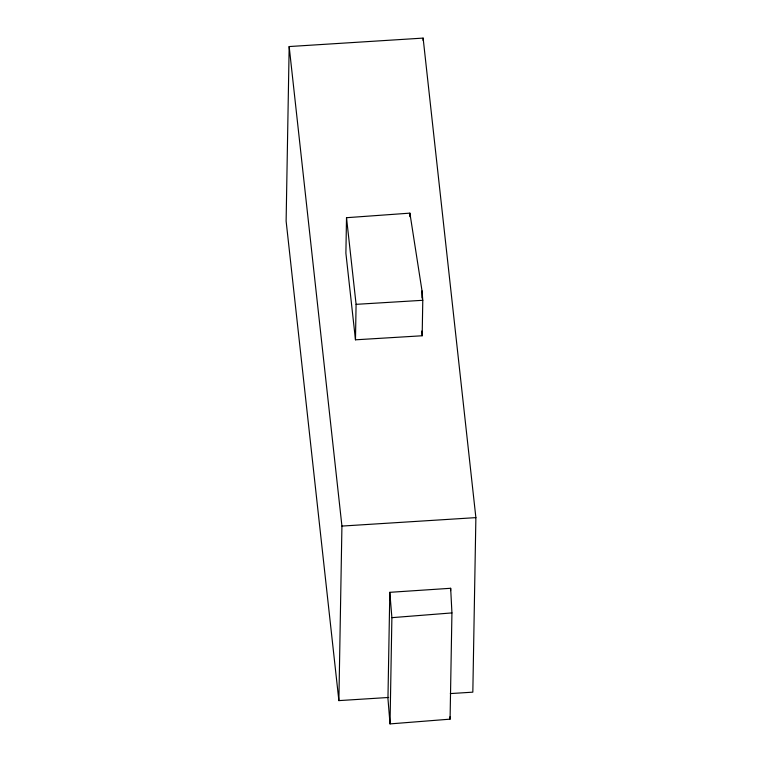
<?xml version="1.0" encoding="UTF-8"?>
<svg xmlns="http://www.w3.org/2000/svg" width="762" height="762" viewBox="0 0 762 762"><rect width="100%" height="100%" fill="white"/><g stroke="black" fill="none" stroke-linecap="round" stroke-linejoin="round"><path stroke-width="1.14" d="M450.313 693.582L472.831 692.163L475.879 517.627L423.12 38.1L289.169 46.549L286.121 221.085L338.88 700.611L388.668 697.468M346.51 217.703L345.891 253.175L355.473 339.814L422.167 335.766L422.786 300.295L422.024 290.893L409.889 213.141L346.51 217.703L356.092 304.343L355.473 339.814M338.88 700.611L341.928 526.075L289.169 46.549M389.811 592.322L387.953 698.563L390.03 723.9L450.075 719.157L451.933 612.915L450.666 588.283L389.811 592.322L391.887 617.658L390.03 723.9M409.823 216.684L409.889 213.141M423.072 40.472L423.12 38.1M421.9 297.99L422.024 290.893M450.618 590.645L450.666 588.283M391.887 617.658L451.933 612.915M341.928 526.075L475.879 517.627M356.092 304.343L422.786 300.295M421.786 331.07L422.167 335.766M449.951 716.813L450.075 719.157"/></g></svg>
